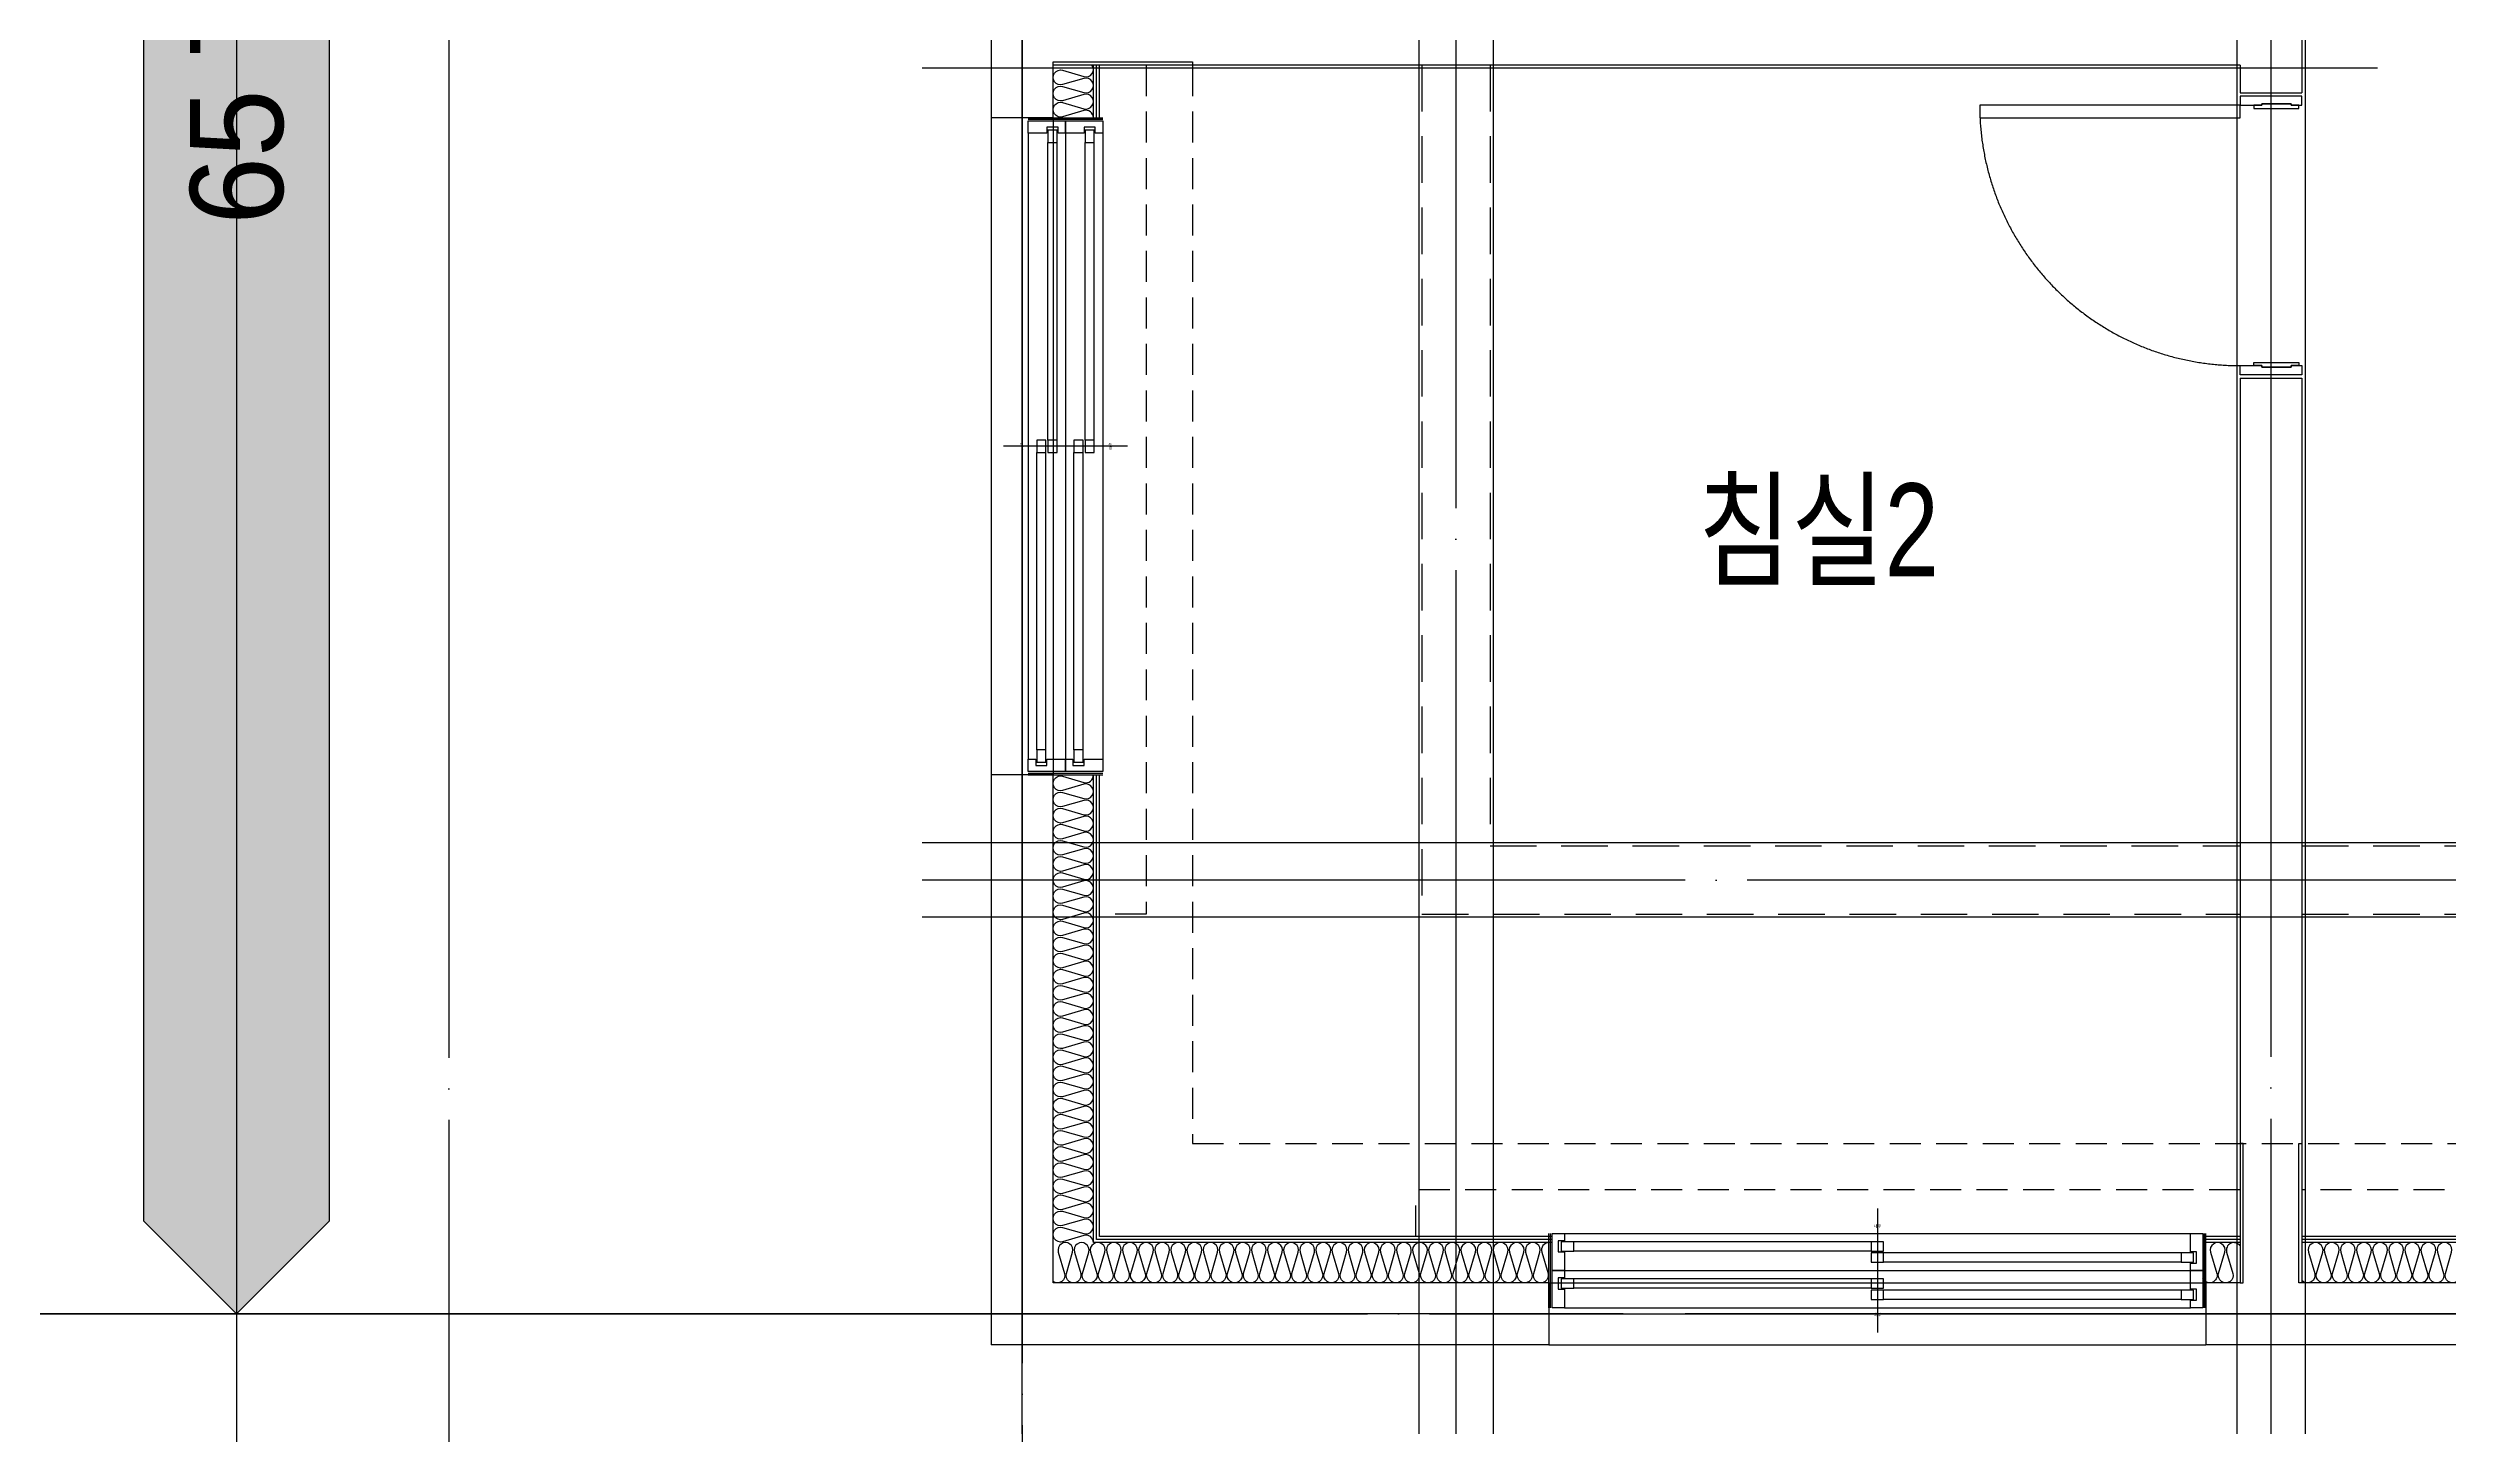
# Model space of a CAD drawing. Header units: millimetres. Extents: x 0 to 1390178, y 0 to 110113.
# Drawn here: x 771979 to 779723, y 14583 to 19056 of the extents above; entities that cross this region are included whole.
import ezdxf
from ezdxf.enums import TextEntityAlignment as Align
from ezdxf.xclip import XClip

# ---------------------------------------------------------------- set-up
doc = ezdxf.new("R2010")
doc.units = ezdxf.units.MM
doc.header["$LTSCALE"] = 100
doc.header["$XCLIPFRAME"] = 0
for name, pattern in [('X - 단위세대 확장형$0$CEN', [62, 60, -1, 0, -1]), ('X - 단위세대 확장형$0$HID', [1.5, 1, -0.5]), ('X - 단위세대 확장형$0$X-55$0$CENTER', [50.8, 31.75, -6.35, 6.35, -6.35]), ('X - 단위세대 확장형$0$xr-49D(확)$0$HID', [2.3, 1.5, -0.8]), ('X - 평면도$0$CEN', [62, 60, -1, 0, -1])]:
    doc.linetypes.add(name, pattern=pattern)
doc.layers.get('DEFPOINTS').update_dxf_attribs({"color": 145})
for name, color, linetype in [('AA-XXXX-253', 253, 'Continuous'), ('AA-XXXX-TEXT', 3, 'Continuous'), ('SYM', 7, 'Continuous'), ('TEX', 7, 'Continuous'), ('X - 단위세대 확장형$0$A-CON', 2, 'Continuous'), ('X - 단위세대 확장형$0$A-GIP', 6, 'Continuous'), ('X - 단위세대 확장형$0$A-INS', 9, 'Continuous'), ('X - 단위세대 확장형$0$A-WIN', 4, 'Continuous'), ('X - 단위세대 확장형$0$AA-WAXM-CONC', 2, 'Continuous'), ('X - 단위세대 확장형$0$AA-XXXX-CNTL', 1, 'X - 단위세대 확장형$0$CEN'), ('X - 단위세대 확장형$0$X-55$0$0-조경패턴', 9, 'Continuous'), ('X - 단위세대 확장형$0$X-55$0$AA-DWXM-WIND', 4, 'Continuous'), ('X - 단위세대 확장형$0$xr-49D(확)$0$AA-XXXX-HIDL2', 7, 'X - 단위세대 확장형$0$xr-49D(확)$0$HID'), ('X - 단위세대 확장형$0$결로방지단열재', 7, 'X - 단위세대 확장형$0$HID'), ('X - 단위세대 확장형$0$커텐박스', 6, 'X - 단위세대 확장형$0$HID'), ('X - 평면도$0$A-CEN', 1, 'X - 평면도$0$CEN'), ('X - 평면도$0$AA-XXXX-CNTL', 1, 'X - 평면도$0$CEN')]:
    doc.layers.add(name, color=color, linetype=linetype)
for name, color, linetype, plot in [('DEFPOINT', 163, 'Continuous', False), ('X - 단위세대 확장형$0$A-MC', 171, 'Continuous', False), ('X - 단위세대 확장형$0$AA-EL-PCN8', 8, 'Continuous', False)]:
    doc.layers.add(name, color=color, linetype=linetype, plot=plot)
doc.layers.add('X - 단위세대 확장형$0$A-door', color=4, linetype='Continuous', lineweight=25)
doc.styles.add('HAUD01', font='Dotum.ttf')
doc.styles.add('X - 단위세대 확장형$0$X-55$0$맑은 고딕', font='malgun.ttf')

# ---------------------------------------------------------------- blocks, each defined once
blk = doc.blocks.new('X - 단위세대 확장형$0$20220222-결로')
at = {"layer": 'X - 단위세대 확장형$0$A-CON'}
for p, q in [((-32010, -4450), (-32010, -4440)), ((-32010, -4440), (-31560, -4440)), ((-31560, -4440), (-31560, -4450)), ((-28170, -7930), (-28180, -7930)), ((-28170, -8380), (-28170, -7930)), ((-27990, -8380), (-27990, -7930)), ((-27990, -7930), (-27980, -7930)), ((-28180, -8380), (-28170, -8380)), ((-27980, -8380), (-27990, -8380))]:
    blk.add_line(p, q, dxfattribs=at)
at = {"layer": 'X - 단위세대 확장형$0$A-CON', "color": 8}
for p, q in [((-31560, -4450), (-32010, -4450)), ((-28180, -7930), (-28180, -8380)), ((-27980, -7930), (-27980, -8380))]:
    blk.add_line(p, q, dxfattribs=at)
at = {"layer": 'X - 단위세대 확장형$0$결로방지단열재'}
blk.add_lwpolyline([(-31560, -4450), (-31560, -7930), (-31560, -7930), (-24520, -7930), (-24520, 20)], dxfattribs=at)
at = {"layer": 'X - 단위세대 확장형$0$커텐박스'}
for p, q in [((-31710, -4450), (-31710, -7190)), ((-31710, -7190), (-31860, -7190)), ((-28180, -8080), (-30840, -8080)), ((-30840, -8230), (-30840, -8080)), ((-24220, -8080, 0), (-27980, -8080))]:
    blk.add_line(p, q, dxfattribs=at)
blk = doc.blocks.new('X - 단위세대 확장형$0$X-55$0$638386742643', base_point=(4884442.7, -1807360.7))
at = {"layer": 'X - 단위세대 확장형$0$A-door'}
for points in [[(4884264.8, -1807029.9), (4884264.8, -1806989.9), (4883424.8, -1806989.9), (4883424.8, -1807029.9)], [(4884264.8, -1806959.9), (4884264.8, -1806989.9), (4884334.8, -1806989.9), (4884334.8, -1806984.9), (4884429.8, -1806984.9), (4884429.8, -1806989.9), (4884464.8, -1806989.9), (4884464.8, -1806959.9)], [(4884334.8, -1806984.9), (4884334.8, -1806989.9), (4884309.8, -1806989.9), (4884309.8, -1806999.9), (4884454.8, -1806999.9), (4884454.8, -1806989.9), (4884429.8, -1806989.9), (4884429.8, -1806984.9)], [(4884264.8, -1807859.9), (4884264.8, -1807829.9), (4884334.8, -1807829.9), (4884334.8, -1807834.9), (4884429.8, -1807834.9), (4884429.8, -1807829.9), (4884464.8, -1807829.9), (4884464.8, -1807859.9)], [(4884334.8, -1807834.9), (4884334.8, -1807829.9), (4884309.8, -1807829.9), (4884309.8, -1807819.9), (4884454.8, -1807819.9), (4884454.8, -1807829.9), (4884429.8, -1807829.9), (4884429.8, -1807834.9)]]:
    blk.add_lwpolyline(points, close=True, dxfattribs=at)
at = {"layer": 'X - 단위세대 확장형$0$A-door', "color": 1, "linetype": 'X - 단위세대 확장형$0$X-55$0$CENTER', "ltscale": 5}
blk.add_arc((4884264.8, -1806989.9), 840, 180, 270, dxfattribs=at)
blk = doc.blocks.new('*U1136')
at = {"layer": 'DEFPOINTS'}
for p, q in [((-1060, -130), (-1060, 110)), ((-1055, -130), (-1055, 110)), ((1055, -130), (1055, 110)), ((1060, -130), (1060, 110))]:
    blk.add_line(p, q, dxfattribs=at)
at = {"layer": 'X - 단위세대 확장형$0$X-55$0$AA-DWXM-WIND'}
for p, q in [((0, 190), (0, -210)), ((-20, 83), (-980, 83)), ((-20, 53), (-980, 53)), ((980, 47), (20, 47)), ((980, 17), (20, 17)), ((-20, -37), (-980, -37)), ((-20, -67), (-980, -67)), ((980, -73), (20, -73)), ((980, -103), (20, -103))]:
    blk.add_line(p, q, dxfattribs=at)
at = {"layer": 'X - 단위세대 확장형$0$X-55$0$AA-DWXM-WIND', "color": 8}
for p, q in [((-1010, 110), (1010, 110)), ((-1010, -10), (1010, -10)), ((-1010, -130), (1010, -130))]:
    blk.add_line(p, q, dxfattribs=at)
at = {"layer": 'X - 단위세대 확장형$0$X-55$0$AA-DWXM-WIND'}
for points in [[(-1010, 86), (-1030, 86), (-1030, 50), (-1010, 50), (-1010, -10), (-1010, -10), (-1050, -10), (-1050, 110), (-1010, 110), (-1010, 86)], [(1010, 14), (1030, 14), (1030, 50), (1010, 50), (1010, 110), (1010, 110), (1050, 110), (1050, -10), (1010, -10), (1010, 14)], [(-1010, -34), (-1030, -34), (-1030, -70), (-1010, -70), (-1010, -130), (-1010, -130), (-1050, -130), (-1050, -10), (-1010, -10), (-1010, -34)], [(1010, -106), (1030, -106), (1030, -70), (1010, -70), (1010, -10), (1010, -10), (1050, -10), (1050, -130), (1010, -130), (1010, -106)]]:
    blk.add_lwpolyline(points, dxfattribs=at)
for points in [[(-980, 53), (-980, 83), (-1020, 83), (-1020, 53)], [(20, 53), (20, 83), (-20, 83), (-20, 53)], [(-20, 17), (20, 17), (20, 47), (-20, 47)], [(1020, 17), (1020, 47), (980, 47), (980, 17)], [(-980, -67), (-980, -37), (-1020, -37), (-1020, -67)], [(20, -67), (20, -37), (-20, -37), (-20, -67)], [(-20, -103), (20, -103), (20, -73), (-20, -73)], [(1020, -103), (1020, -73), (980, -73), (980, -103)]]:
    blk.add_lwpolyline(points, close=True, dxfattribs=at)
at = {"layer": 'DEFPOINTS', "style": 'X - 단위세대 확장형$0$X-55$0$맑은 고딕', "width": 0.9}
for s, p in [('내부', (0, 133.2)), ('외부', (0, -152.2))]:
    blk.add_text(s, height=10, dxfattribs=at).set_placement(p, align=Align.MIDDLE_CENTER)
blk = doc.blocks.new('X - 단위세대 확장형$0$A$Ce5ea5ee9')
at = {"layer": 'X - 단위세대 확장형$0$A-GIP'}
for p, q in [((-1392.3, -7324.3), (-1392.3, -7154.3)), ((-1382.3, -7324.3), (-1382.3, -7154.3)), ((-1392.3, -10944.3), (-1392.3, -9444.3)), ((-1382.3, -10934.3), (-1382.3, -9444.3)), ((77.7, -10944.3), (-1392.3, -10944.3)), ((77.7, -10934.3), (-1382.3, -10934.3)), ((2297.7, -10934.3), (2177.7, -10934.3)), ((2297.7, -10944.3), (2177.7, -10944.3)), ((3497.7, -10934.3), (2497.7, -10934.3)), ((3497.7, -10944.3), (2497.7, -10944.3))]:
    blk.add_line(p, q, dxfattribs=at)
at = {"layer": 'X - 단위세대 확장형$0$A-INS'}
for p, q in [((-1402.3, -7324.3), (-1402.3, -7154.3)), ((-1402.3, -10954.3), (-1402.3, -9444.3)), ((77.7, -10954.3), (-1402.3, -10954.3)), ((2297.7, -10954.3), (2177.7, -10954.3)), ((3497.7, -10954.3), (2497.7, -10954.3))]:
    blk.add_line(p, q, dxfattribs=at)
for points in [[(-1402.3, -7324.3, 0.500912), (-1433.2, -7301.2), (-1501.5, -7321.3, -1.337394), (-1501.5, -7275.2), (-1433.2, -7295.3, 1.337394), (-1433.2, -7249.2), (-1501.5, -7269.3, -1.337394), (-1501.5, -7223.2), (-1433.2, -7243.3, 1.337394), (-1433.2, -7197.2), (-1501.5, -7217.3, -1.337394), (-1501.5, -7171.2), (-1433.2, -7191.3, 0.713472), (-1406.8, -7154.3, 0.713472)], [(-1402.3, -10954.3, 0.500912), (-1433.2, -10931.2), (-1501.5, -10951.3, -1.337394), (-1501.5, -10905.2), (-1433.2, -10925.3, 1.337394), (-1433.2, -10879.2), (-1501.5, -10899.3, -1.337394), (-1501.5, -10853.2), (-1433.2, -10873.3, 1.337394), (-1433.2, -10827.2), (-1501.5, -10847.3, -1.337394), (-1501.5, -10801.2), (-1433.2, -10821.3, 1.337394), (-1433.2, -10775.2), (-1501.5, -10795.3, -1.337394), (-1501.5, -10749.2), (-1433.2, -10769.3, 1.337394), (-1433.2, -10723.2), (-1501.5, -10743.3, -1.337394), (-1501.5, -10697.2), (-1433.2, -10717.3, 1.337394), (-1433.2, -10671.2), (-1501.5, -10691.3, -1.337394), (-1501.5, -10645.2), (-1433.2, -10665.3, 1.337394), (-1433.2, -10619.2), (-1501.5, -10639.3, -1.337394), (-1501.5, -10593.2), (-1433.2, -10613.3, 1.337394), (-1433.2, -10567.2), (-1501.5, -10587.3, -1.337394), (-1501.5, -10541.2), (-1433.2, -10561.3, 1.337394), (-1433.2, -10515.2), (-1501.5, -10535.3, -1.337394), (-1501.5, -10489.2), (-1433.2, -10509.3, 1.337394), (-1433.2, -10463.2), (-1501.5, -10483.3, -1.337394), (-1501.5, -10437.2), (-1433.2, -10457.3, 1.337394), (-1433.2, -10411.2), (-1501.5, -10431.3, -1.337394), (-1501.5, -10385.2), (-1433.2, -10405.3, 1.337394), (-1433.2, -10359.2), (-1501.5, -10379.3, -1.337394), (-1501.5, -10333.2), (-1433.2, -10353.3, 1.337394), (-1433.2, -10307.2), (-1501.5, -10327.3, -1.337394), (-1501.5, -10281.2), (-1433.2, -10301.3, 1.337394), (-1433.2, -10255.2), (-1501.5, -10275.3, -1.337394), (-1501.5, -10229.2), (-1433.2, -10249.3, 1.337394), (-1433.2, -10203.2), (-1501.5, -10223.3, -1.337394), (-1501.5, -10177.2), (-1433.2, -10197.3, 1.337394), (-1433.2, -10151.2), (-1501.5, -10171.3, -1.337394), (-1501.5, -10125.2), (-1433.2, -10145.3, 1.337394), (-1433.2, -10099.2), (-1501.5, -10119.3, -1.337394), (-1501.5, -10073.2), (-1433.2, -10093.3, 1.337394), (-1433.2, -10047.2), (-1501.5, -10067.3, -1.337394), (-1501.5, -10021.2), (-1433.2, -10041.3, 1.337394), (-1433.2, -9995.2), (-1501.5, -10015.3, -1.337394), (-1501.5, -9969.2), (-1433.2, -9989.3, 1.337394), (-1433.2, -9943.2), (-1501.5, -9963.3, -1.337394), (-1501.5, -9917.2), (-1433.2, -9937.3, 1.337394), (-1433.2, -9891.2), (-1501.5, -9911.3, -1.337395), (-1501.5, -9865.2), (-1433.2, -9885.3, 1.337395), (-1433.2, -9839.2), (-1501.5, -9859.3, -1.337395), (-1501.5, -9813.2), (-1433.2, -9833.3, 1.337395), (-1433.2, -9787.2), (-1501.5, -9807.3, -1.337395), (-1501.5, -9761.2), (-1433.2, -9781.3, 1.337395), (-1433.2, -9735.2), (-1501.5, -9755.3, -1.337395), (-1501.5, -9709.2), (-1433.2, -9729.3, 1.337395), (-1433.2, -9683.2), (-1501.5, -9703.3, -1.337395), (-1501.5, -9657.2), (-1433.2, -9677.3, 1.337395), (-1433.2, -9631.2), (-1501.5, -9651.3, -1.337395), (-1501.5, -9605.2), (-1433.2, -9625.3, 1.337395), (-1433.2, -9579.2), (-1501.5, -9599.3, -1.337395), (-1501.5, -9553.2), (-1433.2, -9573.3, 1.337395), (-1433.2, -9527.2), (-1501.5, -9547.3, -1.337395), (-1501.5, -9501.2), (-1433.2, -9521.3, 1.337395), (-1433.2, -9475.2), (-1501.5, -9495.3, -1.337394), (-1501.5, -9449.2), (-1433.2, -9469.3, 0.527227), (-1402.4, -9444.3, 0.527227)], [(67.7, -10954.3, 0.500912), (44.6, -10985.1), (64.7, -11053.4, -1.337394), (18.6, -11053.4), (38.7, -10985.1, 1.337394), (-7.4, -10985.1), (12.7, -11053.4, -1.337394), (-33.4, -11053.4), (-13.3, -10985.1, 1.337394), (-59.4, -10985.1), (-39.3, -11053.4, -1.337394), (-85.4, -11053.4), (-65.3, -10985.1, 1.337394), (-111.4, -10985.1), (-91.3, -11053.4, -1.337394), (-137.4, -11053.4), (-117.3, -10985.1, 1.337394), (-163.4, -10985.1), (-143.3, -11053.4, -1.337394), (-189.4, -11053.4), (-169.3, -10985.1, 1.337394), (-215.4, -10985.1), (-195.3, -11053.4, -1.337394), (-241.4, -11053.4), (-221.3, -10985.1, 1.337394), (-267.4, -10985.1), (-247.3, -11053.4, -1.337394), (-293.4, -11053.4), (-273.3, -10985.1, 1.337394), (-319.4, -10985.1), (-299.3, -11053.4, -1.337394), (-345.4, -11053.4), (-325.3, -10985.1, 1.337394), (-371.4, -10985.1), (-351.3, -11053.4, -1.337394), (-397.4, -11053.4), (-377.3, -10985.1, 1.337394), (-423.4, -10985.1), (-403.3, -11053.4, -1.337394), (-449.4, -11053.4), (-429.3, -10985.1, 1.337394), (-475.4, -10985.1), (-455.3, -11053.4, -1.337394), (-501.4, -11053.4), (-481.3, -10985.1, 1.337394), (-527.4, -10985.1), (-507.3, -11053.4, -1.337394), (-553.4, -11053.4), (-533.3, -10985.1, 1.337394), (-579.4, -10985.1), (-559.3, -11053.4, -1.337394), (-605.4, -11053.4), (-585.3, -10985.1, 1.337394), (-631.4, -10985.1), (-611.3, -11053.4, -1.337394), (-657.4, -11053.4), (-637.3, -10985.1, 1.337394), (-683.4, -10985.1), (-663.3, -11053.4, -1.337394), (-709.4, -11053.4), (-689.3, -10985.1, 1.337394), (-735.4, -10985.1), (-715.3, -11053.4, -1.337394), (-761.4, -11053.4), (-741.3, -10985.1, 1.337394), (-787.4, -10985.1), (-767.3, -11053.4, -1.337394), (-813.4, -11053.4), (-793.3, -10985.1, 1.337394), (-839.4, -10985.1), (-819.3, -11053.4, -1.337394), (-865.4, -11053.4), (-845.3, -10985.1, 1.337394), (-891.4, -10985.1), (-871.3, -11053.4, -1.337394), (-917.4, -11053.4), (-897.3, -10985.1, 1.337394), (-943.4, -10985.1), (-923.3, -11053.4, -1.337394), (-969.4, -11053.4), (-949.3, -10985.1, 1.337394), (-995.4, -10985.1), (-975.3, -11053.4, -1.337394), (-1021.4, -11053.4), (-1001.3, -10985.1, 1.337394), (-1047.4, -10985.1), (-1027.3, -11053.4, -1.337394), (-1073.4, -11053.4), (-1053.3, -10985.1, 1.337394), (-1099.4, -10985.1), (-1079.3, -11053.4, -1.337394), (-1125.4, -11053.4), (-1105.3, -10985.1, 1.337394), (-1151.4, -10985.1), (-1131.3, -11053.4, -1.337394), (-1177.4, -11053.4), (-1157.3, -10985.1, 1.337394), (-1203.4, -10985.1), (-1183.3, -11053.4, -1.337394), (-1229.4, -11053.4), (-1209.3, -10985.1, 1.337394), (-1255.4, -10985.1), (-1235.3, -11053.4, -1.337394), (-1281.4, -11053.4), (-1261.3, -10985.1, 1.337394), (-1307.4, -10985.1), (-1287.3, -11053.4, -1.337394), (-1333.4, -11053.4), (-1313.3, -10985.1, 1.337394), (-1359.4, -10985.1), (-1339.3, -11053.4, -1.337394), (-1385.4, -11053.4), (-1365.3, -10985.1, 1.337394), (-1411.4, -10985.1), (-1391.3, -11053.4, -1.337394), (-1437.4, -11053.4), (-1417.3, -10985.1, 1.337394), (-1463.4, -10985.1), (-1443.3, -11053.4, -1.337394), (-1489.4, -11053.4), (-1469.3, -10985.1, 1.337394), (-1515.4, -10985.1), (-1495.3, -11053.4, -0.713472), (-1532.3, -11079.8, -0.713472)], [(2297.7, -10965, 0.859308), (2254.6, -10985.1), (2274.7, -11053.4, -1.337394), (2228.6, -11053.4), (2248.7, -10985.1, 1.337394), (2202.6, -10985.1), (2222.7, -11053.4, -0.937415), (2177.7, -11069.9, -0.937415)], [(3006.7, -11053.4, -1.337394), (2960.6, -11053.4), (2980.7, -10985.1, 1.337394), (2934.6, -10985.1), (2954.7, -11053.4, -1.337394), (2908.6, -11053.4), (2928.7, -10985.1, 1.337394), (2882.6, -10985.1), (2902.7, -11053.4, -1.337394), (2856.6, -11053.4), (2876.7, -10985.1, 1.337394), (2830.6, -10985.1), (2850.7, -11053.4, -1.337394), (2804.6, -11053.4), (2824.7, -10985.1, 1.337394), (2778.6, -10985.1), (2798.7, -11053.4, -1.337394), (2752.6, -11053.4), (2772.7, -10985.1, 1.337394), (2726.6, -10985.1), (2746.7, -11053.4, -1.337394), (2700.6, -11053.4), (2720.7, -10985.1, 1.337394), (2674.6, -10985.1), (2694.7, -11053.4, -1.337394), (2648.6, -11053.4), (2668.7, -10985.1, 1.337394), (2622.6, -10985.1), (2642.7, -11053.4, -1.337394), (2596.6, -11053.4), (2616.7, -10985.1, 1.337394), (2570.6, -10985.1), (2590.7, -11053.4, -1.337394), (2544.6, -11053.4), (2564.7, -10985.1, 1.337394), (2518.6, -10985.1), (2538.7, -11053.4, -0.801745), (2497.7, -11076.2, -0.801745)]]:
    blk.add_lwpolyline(points, format="xyb", dxfattribs=at)
at = {"layer": 'X - 단위세대 확장형$0$A-MC'}
for p, q in [((-352.3, -2584.3), (-352.3, -11571.7)), ((-112.3, -2584.3), (-112.3, -11571.7)), ((2507.7, -2584.3), (2507.7, -11571.7)), ((2287.7, -4284.3), (2287.7, -11571.7)), ((2741.8, -7164.3), (-1954.9, -7164.3)), ((6707.7, -9664.3), (-1954.9, -9664.3)), ((6707.7, -9904.3), (-1954.9, -9904.3))]:
    blk.add_line(p, q, dxfattribs=at)
at = {"layer": 'X - 단위세대 확장형$0$AA-EL-PCN8'}
for p, q in [((-1732.3, -7324.3), (-1732.3, -9444.3)), ((-1532.3, -7324.3), (-1532.3, -9444.3)), ((67.7, -11084.3), (2187.7, -11084.3)), ((67.7, -11284.3), (2187.7, -11284.3))]:
    blk.add_line(p, q, dxfattribs=at)
at = {"layer": 'X - 단위세대 확장형$0$AA-WAXM-CONC'}
for p, q in [((-1732.3, -6694.3), (-1732.3, -7324.3)), ((2497.7, -6864.3), (2497.7, -7244.3)), ((2297.7, -7154.3), (-1532.3, -7154.3)), ((-1532.3, -7324.3), (-1532.3, -7154.3)), ((2297.7, -7154.3), (2297.7, -7244.3)), ((2297.7, -7244.3), (2497.7, -7244.3)), ((-1532.3, -7324.3), (-1732.3, -7324.3)), ((2297.7, -8164.3), (2297.7, -11084.3)), ((2297.7, -8164.3), (2497.7, -8164.3)), ((2497.7, -8164.3), (2497.7, -11084.3)), ((-1732.3, -9444.3), (-1732.3, -11284.3)), ((-1532.3, -9444.3), (-1732.3, -9444.3)), ((-1532.3, -11084.3), (-1532.3, -9444.3)), ((67.7, -11084.3), (-1532.3, -11084.3)), ((67.7, -11084.3), (67.7, -11284.3)), ((2297.7, -11084.3), (2187.7, -11084.3)), ((2187.7, -11084.3), (2187.7, -11284.3)), ((3487.7, -11084.3), (2497.7, -11084.3)), ((67.7, -11284.3), (-1732.3, -11284.3)), ((3487.7, -11284.3), (2187.7, -11284.3))]:
    blk.add_line(p, q, dxfattribs=at)
at = {"layer": 'X - 단위세대 확장형$0$AA-XXXX-CNTL'}
for p, q in [((-1632.3, -11571.7), (-1632.3, -2584.3)), ((-232.3, -2584.3), (-232.3, -11571.7)), ((2397.7, -4354.3), (2397.7, -11571.7)), ((6707.7, -9784.3), (-1954.9, -9784.3)), ((6507.7, -11184.3), (-1954.9, -11184.3))]:
    blk.add_line(p, q, dxfattribs=at)
at = {"layer": 'X - 단위세대 확장형$0$X-55$0$0-조경패턴'}
for p, q in [((-1532.3, -7324.3), (-1732.3, -7324.3)), ((-1532.3, -9444.3), (-1732.3, -9444.3))]:
    blk.add_line(p, q, dxfattribs=at)
at = {"layer": 'X - 단위세대 확장형$0$xr-49D(확)$0$AA-XXXX-HIDL2'}
for p, q in [((-342.3, -7154.3), (-342.3, -9894.3)), ((-122.3, -7154.3), (-122.3, -9674.3)), ((-122.3, -9674.3), (2297.7, -9674.3)), ((2497.7, -9674.3), (6257.7, -9674.3)), ((-342.3, -9894.3), (2297.7, -9894.3)), ((2497.7, -9894.3), (6257.7, -9894.3))]:
    blk.add_line(p, q, dxfattribs=at)
blk.add_blockref('X - 단위세대 확장형$0$X-55$0$638386742643', (2475.6, -7655))
at = {"layer": 'X - 단위세대 확장형$0$A-WIN', "rotation": 270}
blk.add_blockref('*U1136', (-1482.3, -8384.3), dxfattribs=at)
at = {"layer": 'X - 단위세대 확장형$0$A-WIN'}
blk.add_blockref('*U1136', (1127.7, -11034.3), dxfattribs=at)
blk = doc.blocks.new('X - 단위세대 확장형', base_point=(-475.4, -286.7))
at = {"layer": 'X - 단위세대 확장형$0$AA-XXXX-CNTL'}
for p, q in [((38049.5, 30863.1), (27286.2, 30863.1)), ((38372, 30475.6), (38372, 22495.2))]:
    blk.add_line(p, q, dxfattribs=at)
blk.add_blockref('X - 단위세대 확장형$0$20220222-결로', (70482, 39343.1))
blk.add_blockref('X - 단위세대 확장형$0$A$Ce5ea5ee9', (40004.3, 42047.4))
blk = doc.blocks.new('20220111_기준층 세대명')
at = {"layer": 'AA-XXXX-253'}
blk.add_hatch(color=256, dxfattribs=at).paths.add_polyline_path([(-47252.2, -2039.1), (-46952.2, -2339.1), (-46652.2, -2039.1), (-46652.2, 5960.9), (-46952.2, 6260.9), (-47252.2, 5960.9)])
blk.add_lwpolyline([(-46952.2, 6260.9), (-47252.2, 5960.9), (-47252.2, -2039.1), (-46952.2, -2339.1), (-46652.2, -2039.1), (-46652.2, 5960.9)], close=True)
at = {"layer": 'DEFPOINT'}
blk.add_lwpolyline([(-1557.2, 3535.9), (-1557.2, 33935.9), (-46952.2, 33935.9), (-46952.2, -4889.1), (-23212.2, -4889.1), (-23212.2, 3535.9), (-1557.2, 3535.9)], dxfattribs=at)
at = {"layer": 'TEX', "style": 'HAUD01'}
blk.add_text('65 TYPE', height=300, rotation=90, dxfattribs=at).set_placement((-46952.2, 1960.9), align=Align.MIDDLE_CENTER)
blk = doc.blocks.new('20220114_기준층 실명')
at = {"layer": 'AA-XXXX-TEXT', "style": 'HAUD01', "width": 0.8}
blk.add_text('침실2', height=300, dxfattribs=at).set_placement((-41847.7, 190.8), align=Align.MIDDLE_CENTER)
blk = doc.blocks.new('X - 평면도', base_point=(-475.4, -286.7))
at = {"layer": 'X - 평면도$0$A-CEN', "color": 5}
blk.add_line((1170522, 68689.6), (1170522, 22495.2), dxfattribs=at)
at = {"layer": 'X - 평면도$0$AA-XXXX-CNTL'}
for p, q in [((1172372, 55304.4), (1172372, 22495.2)), ((1161286.2, 30863.1), (1192162.2, 30863.1))]:
    blk.add_line(p, q, dxfattribs=at)

msp = doc.modelspace()

# ---------------------------------------------------------------- block references
ref = msp.add_blockref('X - 평면도', (-397725.3, -16179.1))
XClip(ref).set_block_clipping_path([(1153249.9173513227, 15892.4151621314), (1237249.9173513227, 75292.4151621313)])

# ---------------------------------------------------------------- next in the draw order: block references
msp.add_blockref('20220111_기준층 세대명', (819539.4, 17309.8))
at = {"layer": 'AA-XXXX-TEXT'}
msp.add_blockref('20220114_기준층 실명', (819539.4, 17309.8), dxfattribs=at)

# ---------------------------------------------------------------- next in the draw order: block references
at = {"layer": 'SYM'}
ref = msp.add_blockref('X - 단위세대 확장형', (736274.7, -16179.1), dxfattribs=at)
XClip(ref).set_block_clipping_path([(27286.2339647645, 22495.2025850526), (88213.6007378809, 68689.6277392105)])

doc.saveas('drawing.dxf')
